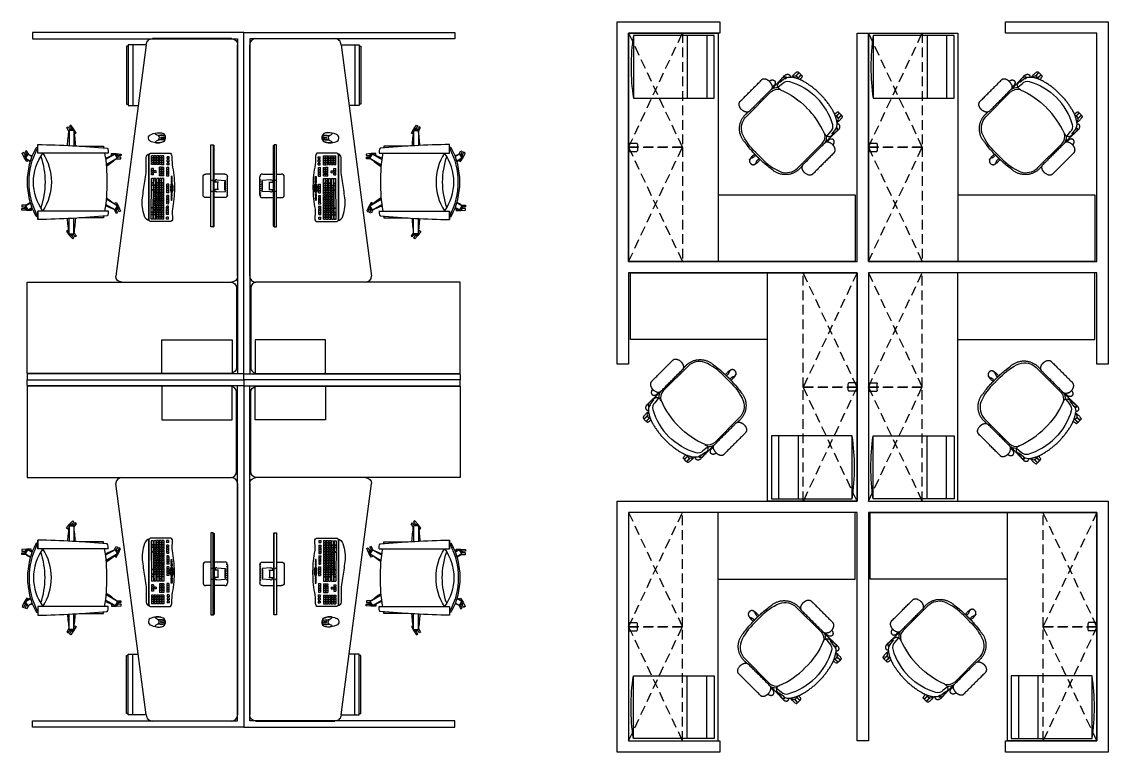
# Model space of a CAD drawing. Header units: millimetres. Extents: x 3122 to 31499, y 2297 to 20525.
# Drawn here: x 24354 to 31489, y 12584 to 17384 of the extents above; entities that cross this region are included whole.
import ezdxf

# ---------------------------------------------------------------- set-up
doc = ezdxf.new("R2010")
doc.units = ezdxf.units.MM
doc.linetypes.add('HIDDEN', pattern=[9.525, 6.35, -3.175])
doc.layers.add('dwgmodels.com', color=250, linetype='Continuous')

# ---------------------------------------------------------------- blocks, each defined once
blk = doc.blocks.new('Dell S2340T 23-Inch 10-point Multi-Touch Monitor')
at = {"color": 0}
for p, q in [((-77.3, -17.2), (-77.3, -88.7)), ((-40.1, -70.4), (-36, -14.3)), ((-29.2, -14.3), (-29.2, -17.2)), ((-28.6, -14.3), (-28.6, -16.6)), ((-24.6, -60.1), (-24.6, -82.1)), ((-24.6, -60.1), (-24, -60.1)), ((-24, -60.1), (-24, -88.7)), ((-24, -62.9), (24, -62.9)), ((24, -60.1), (24, -88.7)), ((24, -60.1), (24.6, -60.1)), ((24.6, -60.1), (24.6, -82.1)), ((28.6, -14.3), (28.6, -16.6)), ((29.2, -14.3), (29.2, -17.2)), ((40.1, -70.4), (36, -14.3)), ((77.3, -17.2), (77.3, -88.7)), ((-268.9, -94.4), (-264.1, -88.7)), ((-264.1, -88.7), (264.1, -88.7)), ((-77.3, -108.7), (-77.3, -143.1)), ((77.3, -108.7), (77.3, -143.1)), ((268.9, -94.4), (264.1, -88.7))]:
    blk.add_line(p, q, dxfattribs=at)
for points in [[(-60.1, 0), (60.1, 0)], [(-36, -14.3), (36, -14.3)], [(-29.2, -17.2), (29.2, -17.2)], [(-28.6, -16.6), (28.6, -16.6)], [(-268.9, -108.7), (268.9, -108.7), (268.9, -94.4), (-268.9, -94.4), (-268.9, -108.7)], [(-60.1, -160.2), (60.1, -160.2)]]:
    blk.add_lwpolyline(points, dxfattribs=at)
for points in [[(-40.1, -70.4, 0.263666), (-36.6, -80.4), (-33.6, -82.1), (-24.6, -82.1)], [(40.1, -70.4, -0.263666), (36.6, -80.4), (33.6, -82.1), (24.6, -82.1)]]:
    blk.add_lwpolyline(points, format="xyb", dxfattribs=at)
for centre, radius in [((-60.7, -3.8), 1.73), ((-46.4, -3.8), 1.73), ((-32.1, -3.8), 1.73), ((-17.8, -3.8), 1.73), ((-3.5, -3.8), 1.73), ((10.8, -3.8), 1.73), ((25.1, -3.8), 1.73), ((39.4, -3.8), 1.73), ((-35.8, -101.6), 1.14), ((35.8, -101.6), 1.14)]:
    blk.add_circle(centre, radius, dxfattribs=at)
for centre, start, end in [((-60.1, -17.2), 90, 180), ((60.1, -17.2), 0, 90), ((-60.1, -143.1), 180, 270), ((60.1, -143.1), 270, 0)]:
    blk.add_arc(centre, 17.2, start, end, dxfattribs=at)
blk = doc.blocks.new('keyboard_top')
at = {"color": 0, "lineweight": -2}
for points in [[(232.7, -75.8), (232.5, -26.1, 0.165941), (205.2, -17, -0.04592), (140.6, -11.5, 0.046884), (0, 0, 0.043941), (-135.1, -13.6, -0.081459), (-182.3, -12, 0.073722), (-205.6, -12.8, 0.278236), (-217.5, -23.3), (-217, -153.6, 0.414214), (-202, -168.5), (218.1, -167, 0.414214), (233, -151.9)], [(218.1, -167), (-202, -168.5, -0.198912), (-212.6, -164.1, 0.237087), (-180.8, -196.4, 0.110077), (-61.5, -209.4, 0.017919), (46.8, -193.4, -0.053396), (160.8, -184.8, 0.017301), (204.1, -184.6, 0.36209), (228, -163.1, -0.184401), (218.1, -167)]]:
    blk.add_lwpolyline(points, format="xyb", close=True, dxfattribs=at)
for points in [[(-200.6, -38.1), (-188.6, -38.1)], [(-200.6, -38.1), (-200.5, -51.1)], [(-200.5, -51.1), (-188.5, -51.1)], [(-200.5, -70), (-188.5, -69.9)], [(-200.5, -70), (-200.4, -83)], [(-188.6, -38.1), (-188.5, -51.1)], [(-188.5, -69.9), (-188.4, -82.9)], [(-185.4, -69.9), (-185.3, -82.9)], [(-185.4, -69.9), (-173.4, -69.9)], [(-173.4, -69.9), (-173.3, -82.9)], [(-171.5, -38), (-171.4, -51)], [(-171.5, -38), (-159.5, -38)], [(-171.4, -51), (-159.4, -51)], [(-170.3, -69.8), (-170.2, -82.8)], [(-170.3, -69.8), (-158.3, -69.8)], [(-159.5, -38), (-159.4, -51)], [(-158.3, -69.8), (-158.2, -82.8)], [(-156.4, -38), (-144.4, -37.9)], [(-156.4, -38), (-156.3, -51)], [(-156.3, -51), (-144.3, -50.9)], [(-156.1, -69.8), (-144.1, -69.7)], [(-156.1, -69.8), (-156, -82.8)], [(-144.4, -37.9), (-144.3, -50.9)], [(-144.1, -69.7), (-144, -82.7)], [(-142.2, -37.9), (-130.2, -37.9)], [(-142.2, -37.9), (-142.1, -50.9)], [(-142.1, -50.9), (-130.1, -50.9)], [(-141, -69.7), (-140.9, -82.7)], [(-141, -69.7), (-129, -69.7)], [(-130.2, -37.9), (-130.1, -50.9)], [(-129, -69.7), (-128.9, -82.7)], [(-127.1, -37.9), (-115.1, -37.8)], [(-127.1, -37.9), (-127.1, -50.9)], [(-127.1, -50.9), (-115.1, -50.8)], [(-125.9, -69.7), (-113.9, -69.6)], [(-125.9, -69.7), (-125.9, -82.7)], [(-115.1, -37.8), (-115.1, -50.8)], [(-113.9, -69.6), (-113.9, -82.6)], [(-111.8, -69.6), (-99.8, -69.6)], [(-111.8, -69.6), (-111.8, -82.6)], [(-101.5, -37.8), (-89.5, -37.7)], [(-101.5, -37.8), (-101.4, -50.8)], [(-101.4, -50.8), (-89.4, -50.7)], [(-99.8, -69.6), (-99.8, -82.6)], [(-96.7, -69.6), (-84.7, -69.5)], [(-96.7, -69.6), (-96.7, -82.6)], [(-89.5, -37.7), (-89.4, -50.7)], [(-86.4, -37.7), (-86.3, -50.7)], [(-86.4, -37.7), (-74.4, -37.7)], [(-86.3, -50.7), (-74.3, -50.7)], [(-84.7, -69.5), (-84.7, -82.5)], [(-81.6, -69.5), (-81.6, -82.5)], [(-81.6, -69.5), (-69.6, -69.5)], [(-74.4, -37.7), (-74.3, -50.7)], [(-72.2, -37.7), (-60.2, -37.6)], [(-72.2, -37.7), (-72.1, -50.7)], [(-72.1, -50.7), (-60.1, -50.6)], [(-69.6, -69.5), (-69.6, -82.5)], [(-67.5, -69.5), (-55.5, -69.4)], [(-67.5, -69.5), (-67.5, -82.5)], [(-60.2, -37.6), (-60.1, -50.6)], [(-57.1, -37.6), (-57, -50.6)], [(-57.1, -37.6), (-45.1, -37.6)], [(-57, -50.6), (-45, -50.6)], [(-55.5, -69.4), (-55.5, -82.4)], [(-52.4, -69.4), (-52.4, -82.4)], [(-52.4, -69.4), (-40.4, -69.4)], [(-45.1, -37.6), (-45, -50.6)], [(-40.4, -69.4), (-40.4, -82.4)], [(-37.3, -69.4), (-25.3, -69.3)], [(-37.3, -69.4), (-37.3, -82.4)], [(-27.8, -37.5), (-27.7, -50.5)], [(-27.8, -37.5), (-15.8, -37.5)], [(-27.7, -50.5), (-15.7, -50.5)], [(-27.5, -18.5), (1, -18.5)], [(-26.4, -15.9), (1, -15.8)], [(-25.3, -69.3), (-25.3, -82.3)], [(-22.8, -69.3), (-10.8, -69.3)], [(-22.8, -69.3), (-22.8, -82.3)], [(-15.8, -37.5), (-15.7, -50.5)], [(-12.7, -37.5), (-0.7, -37.4)], [(-12.7, -37.5), (-12.6, -50.5)], [(-12.6, -50.5), (-0.6, -50.4)], [(-10.8, -69.3), (-10.8, -82.3)], [(-7.8, -69.2), (-7.7, -82.2)], [(-7.8, -69.2), (4.2, -69.2)], [(-0.7, -37.4), (-0.6, -50.4)], [(0.9, -7.4), (1, -15.8)], [(1, -18.5), (1, -25.4)], [(1.5, -37.4), (13.5, -37.4)], [(1.5, -37.4), (1.6, -50.4)], [(1.6, -50.4), (13.6, -50.4)], [(4.2, -69.2), (4.3, -82.2)], [(4.3, -7.4), (4.6, -15.7)], [(4.6, -15.7), (30.2, -15.7)], [(4.6, -18.5), (30.3, -18.4)], [(4.6, -18.5), (4.8, -25.4)], [(7.3, -69.2), (19.3, -69.1)], [(7.3, -69.2), (7.4, -82.2)], [(13.5, -37.4), (13.6, -50.4)], [(16.6, -37.3), (16.7, -50.3)], [(16.6, -37.3), (28.6, -37.3)], [(16.7, -50.3), (28.7, -50.3)], [(19.3, -69.1), (19.4, -82.1)], [(22.9, -69.1), (34.9, -69.1)], [(22.9, -69.1), (22.9, -82.1)], [(28.6, -37.3), (28.7, -50.3)], [(34.9, -69.1), (34.9, -82.1)], [(38, -69.1), (65.1, -69)], [(38, -69.1), (38, -82.1)], [(65.1, -69), (65.1, -82)], [(81.6, -37.1), (81.6, -50.1)], [(81.6, -37.1), (93.6, -37.1)], [(81.6, -50.1), (93.6, -50.1)], [(83, -68.9), (83.1, -81.9)], [(83, -68.9), (95, -68.9)], [(93.6, -37.1), (93.6, -50.1)], [(95, -68.9), (95.1, -81.9)], [(96.6, -37), (96.7, -50)], [(96.6, -37), (108.6, -37)], [(96.7, -50), (108.7, -50)], [(98.1, -68.9), (110.1, -68.8)], [(98.1, -68.9), (98.1, -81.9)], [(108.6, -37), (108.7, -50)], [(110.1, -68.8), (110.1, -81.8)], [(110.8, -37), (122.8, -37)], [(110.8, -37), (110.9, -50)], [(110.9, -50), (122.9, -50)], [(112.3, -68.8), (124.3, -68.8)], [(112.3, -68.8), (112.3, -81.8)], [(122.8, -37), (122.9, -50)], [(124.3, -68.8), (124.3, -81.8)], [(125.9, -36.9), (126, -49.9)], [(125.9, -36.9), (137.9, -36.9)], [(126, -49.9), (138, -49.9)], [(127.4, -68.8), (139.4, -68.7)], [(127.4, -68.8), (127.4, -81.8)], [(137.9, -36.9), (138, -49.9)], [(139.4, -68.7), (139.4, -81.7)], [(155.8, -34.6), (155.8, -47.6)], [(155.8, -34.6), (167.8, -34.6)], [(155.8, -47.6), (167.8, -47.6)], [(156.9, -68.6), (156.9, -81.6)], [(156.9, -68.6), (168.9, -68.6)], [(167.8, -34.6), (167.8, -47.6)], [(168.9, -68.6), (168.9, -81.6)], [(172, -68.6), (184, -68.5)], [(172, -68.6), (172, -81.6)], [(176.3, -34), (188.3, -33.9)], [(176.3, -34), (176.3, -47)], [(176.3, -47), (188.3, -46.9)], [(184, -68.5), (184, -81.5)], [(187.1, -68.5), (187.1, -81.5)], [(187.1, -68.5), (199.1, -68.5)], [(188.3, -33.9), (188.3, -46.9)], [(197.2, -33.9), (197.2, -46.9)], [(197.2, -33.9), (209.2, -33.9)], [(197.2, -46.9), (209.2, -46.9)], [(199.1, -68.5), (199.1, -81.5)], [(202.2, -68.5), (214.2, -68.4)], [(202.2, -68.5), (202.2, -81.5)], [(209.2, -33.9), (209.2, -46.9)], [(214.2, -68.4), (214.2, -81.4)], [(-200.4, -83), (-188.4, -82.9)], [(-200.4, -86.5), (-188.4, -86.5)], [(-200.4, -86.5), (-200.3, -99.5)], [(-200.3, -99.5), (-188.3, -99.5)], [(-200.3, -103.9), (-188.3, -103.9)], [(-200.3, -103.9), (-200.3, -116.9)], [(-200.3, -116.9), (-188.3, -116.9)], [(-200.3, -121.9), (-173.2, -121.8)], [(-200.3, -121.9), (-200.2, -134.9)], [(-200.2, -134.9), (-173.1, -134.8)], [(-200.2, -139.1), (-173.1, -139)], [(-200.2, -139.1), (-200.2, -152.1)], [(-188.4, -86.5), (-188.3, -99.5)], [(-188.3, -103.9), (-188.3, -116.9)], [(-185.3, -82.9), (-173.3, -82.9)], [(-185.3, -86.5), (-173.3, -86.4)], [(-185.3, -86.5), (-185.3, -99.5)], [(-185.3, -99.5), (-173.3, -99.4)], [(-185.2, -103.8), (-173.2, -103.8)], [(-185.2, -103.8), (-185.2, -116.8)], [(-185.2, -116.8), (-173.2, -116.8)], [(-173.3, -86.4), (-173.3, -99.4)], [(-173.2, -103.8), (-173.2, -116.8)], [(-173.2, -121.8), (-173.1, -134.8)], [(-173.1, -139), (-173.1, -152)], [(-170.2, -82.8), (-158.2, -82.8)], [(-170.2, -86.4), (-170.2, -99.4)], [(-170.2, -86.4), (-158.2, -86.4)], [(-170.2, -99.4), (-158.2, -99.4)], [(-170.2, -103.8), (-158.2, -103.7)], [(-170.2, -103.8), (-170.1, -116.8)], [(-170.1, -116.8), (-158.1, -116.7)], [(-170.1, -121.8), (-158.1, -121.7)], [(-170.1, -121.8), (-170, -134.8)], [(-170, -134.8), (-158, -134.7)], [(-170, -139), (-158, -138.9)], [(-170, -139), (-170, -152)], [(-158.2, -86.4), (-158.2, -99.4)], [(-158.2, -103.7), (-158.1, -116.7)], [(-158.1, -121.7), (-158, -134.7)], [(-158, -138.9), (-158, -151.9)], [(-156, -82.8), (-144, -82.7)], [(-156, -86.3), (-144, -86.3)], [(-156, -86.3), (-156, -99.3)], [(-156, -99.3), (-144, -99.3)], [(-156, -103.7), (-144, -103.7)], [(-156, -103.7), (-155.9, -116.7)], [(-155.9, -116.7), (-143.9, -116.7)], [(-155.9, -121.7), (-143.9, -121.7)], [(-155.9, -121.7), (-155.8, -134.7)], [(-155.8, -134.7), (-143.8, -134.7)], [(-155.8, -138.9), (-128.7, -138.8)], [(-155.8, -138.9), (-155.8, -151.9)], [(-144, -86.3), (-144, -99.3)], [(-144, -103.7), (-143.9, -116.7)], [(-143.9, -121.7), (-143.8, -134.7)], [(-140.9, -82.7), (-128.9, -82.7)], [(-140.9, -86.3), (-128.9, -86.2)], [(-140.9, -86.3), (-140.9, -99.3)], [(-140.9, -99.3), (-128.9, -99.2)], [(-140.9, -103.7), (-128.9, -103.6)], [(-140.9, -103.7), (-140.8, -116.7)], [(-140.8, -116.7), (-128.8, -116.6)], [(-140.8, -121.7), (-128.8, -121.6)], [(-140.8, -121.7), (-140.8, -134.7)], [(-140.8, -134.7), (-128.8, -134.6)], [(-128.9, -86.2), (-128.9, -99.2)], [(-128.9, -103.6), (-128.8, -116.6)], [(-128.8, -121.6), (-128.8, -134.6)], [(-128.7, -138.8), (-128.7, -151.8)], [(-125.9, -82.7), (-113.9, -82.6)], [(-125.8, -86.2), (-125.8, -99.2)], [(-125.8, -86.2), (-113.8, -86.2)], [(-125.8, -99.2), (-113.8, -99.2)], [(-125.8, -103.6), (-113.8, -103.6)], [(-125.8, -103.6), (-125.7, -116.6)], [(-125.7, -116.6), (-113.7, -116.6)], [(-125.7, -121.6), (-125.7, -134.6)], [(-125.7, -121.6), (-113.7, -121.6)], [(-125.7, -134.6), (-113.7, -134.6)], [(-125.6, -138.8), (-10.6, -138.4)], [(-125.6, -138.8), (-125.6, -151.8)], [(-113.8, -86.2), (-113.8, -99.2)], [(-113.8, -103.6), (-113.7, -116.6)], [(-113.7, -121.6), (-113.7, -134.6)], [(-111.8, -82.6), (-99.8, -82.6)], [(-111.8, -86.2), (-99.8, -86.1)], [(-111.8, -86.2), (-111.7, -99.2)], [(-111.7, -99.2), (-99.7, -99.1)], [(-111.7, -103.6), (-99.7, -103.5)], [(-111.7, -103.6), (-111.6, -116.6)], [(-111.6, -116.6), (-99.6, -116.5)], [(-111.6, -121.6), (-99.6, -121.5)], [(-111.6, -121.6), (-111.6, -134.6)], [(-111.6, -134.6), (-99.6, -134.5)], [(-99.8, -86.1), (-99.7, -99.1)], [(-99.7, -103.5), (-99.6, -116.5)], [(-99.6, -121.5), (-99.6, -134.5)], [(-96.7, -82.6), (-84.7, -82.5)], [(-96.7, -86.1), (-96.6, -99.1)], [(-96.7, -86.1), (-84.7, -86.1)], [(-96.6, -99.1), (-84.6, -99.1)], [(-96.6, -103.5), (-84.6, -103.5)], [(-96.6, -103.5), (-96.6, -116.5)], [(-96.6, -116.5), (-84.6, -116.5)], [(-96.5, -121.5), (-84.5, -121.5)], [(-96.5, -121.5), (-96.5, -134.5)], [(-96.5, -134.5), (-84.5, -134.5)], [(-84.7, -86.1), (-84.6, -99.1)], [(-84.6, -103.5), (-84.6, -116.5)], [(-84.5, -121.5), (-84.5, -134.5)], [(-81.6, -82.5), (-69.6, -82.5)], [(-81.6, -86.1), (-69.6, -86)], [(-81.6, -86.1), (-81.5, -99.1)], [(-81.5, -99.1), (-69.5, -99)], [(-81.5, -103.5), (-69.5, -103.4)], [(-81.5, -103.5), (-81.5, -116.5)], [(-81.5, -116.5), (-69.5, -116.4)], [(-81.4, -121.5), (-69.4, -121.4)], [(-81.4, -121.5), (-81.4, -134.5)], [(-81.4, -134.5), (-69.4, -134.4)], [(-69.6, -86), (-69.5, -99)], [(-69.5, -103.4), (-69.5, -116.4)], [(-69.4, -121.4), (-69.4, -134.4)], [(-67.5, -82.5), (-55.5, -82.4)], [(-67.5, -86), (-55.5, -86)], [(-67.5, -86), (-67.4, -99)], [(-67.4, -99), (-55.4, -99)], [(-67.4, -103.4), (-55.4, -103.4)], [(-67.4, -103.4), (-67.3, -116.4)], [(-67.3, -116.4), (-55.3, -116.4)], [(-67.3, -121.4), (-55.3, -121.4)], [(-67.3, -121.4), (-67.3, -134.4)], [(-67.3, -134.4), (-55.3, -134.4)], [(-55.5, -86), (-55.4, -99)], [(-55.4, -103.4), (-55.3, -116.4)], [(-55.3, -121.4), (-55.3, -134.4)], [(-52.4, -82.4), (-40.4, -82.4)], [(-52.4, -86), (-40.4, -85.9)], [(-52.4, -86), (-52.3, -99)], [(-52.3, -99), (-40.3, -98.9)], [(-52.3, -103.4), (-40.3, -103.3)], [(-52.3, -103.4), (-52.3, -116.4)], [(-52.3, -116.4), (-40.3, -116.3)], [(-52.2, -121.4), (-40.2, -121.3)], [(-52.2, -121.4), (-52.2, -134.4)], [(-52.2, -134.4), (-40.2, -134.3)], [(-40.4, -85.9), (-40.3, -98.9)], [(-40.3, -103.3), (-40.3, -116.3)], [(-40.2, -121.3), (-40.2, -134.3)], [(-37.3, -82.4), (-25.3, -82.3)], [(-37.3, -85.9), (-37.2, -98.9)], [(-37.3, -85.9), (-25.3, -85.9)], [(-37.2, -98.9), (-25.2, -98.9)], [(-37.2, -103.3), (-25.2, -103.3)], [(-37.2, -103.3), (-37.2, -116.3)], [(-37.2, -116.3), (-25.2, -116.3)], [(-37.2, -121.3), (-37.1, -134.3)], [(-37.2, -121.3), (-25.2, -121.3)], [(-37.1, -134.3), (-25.1, -134.3)], [(-25.3, -85.9), (-25.2, -98.9)], [(-25.2, -103.3), (-25.2, -116.3)], [(-25.2, -121.3), (-25.1, -134.3)], [(-22.8, -82.3), (-10.8, -82.3)], [(-22.8, -85.9), (-10.8, -85.8)], [(-22.8, -85.9), (-22.7, -98.9)], [(-22.7, -98.9), (-10.7, -98.8)], [(-22.7, -103.2), (-10.7, -103.2)], [(-22.7, -103.2), (-22.7, -116.2)], [(-22.7, -116.2), (-10.7, -116.2)], [(-22.6, -121.2), (-10.6, -121.2)], [(-22.6, -121.2), (-22.6, -134.2)], [(-22.6, -134.2), (-10.6, -134.2)], [(-10.8, -85.8), (-10.7, -98.8)], [(-10.7, -103.2), (-10.7, -116.2)], [(-10.6, -121.2), (-10.6, -134.2)], [(-10.6, -138.4), (-10.5, -151.4)], [(-7.7, -82.2), (4.3, -82.2)], [(-7.7, -85.8), (-7.6, -98.8)], [(-7.7, -85.8), (4.3, -85.8)], [(-7.6, -98.8), (4.4, -98.8)], [(-7.6, -103.2), (4.4, -103.1)], [(-7.6, -103.2), (-7.6, -116.2)], [(-7.6, -116.2), (4.4, -116.1)], [(-7.6, -121.2), (4.4, -121.1)], [(-7.6, -121.2), (-7.5, -134.2)], [(-7.5, -134.2), (4.5, -134.1)], [(-7.5, -138.4), (19.6, -138.3)], [(-7.5, -138.4), (-7.5, -151.4)], [(4.3, -85.8), (4.4, -98.8)], [(4.4, -103.1), (4.4, -116.1)], [(4.4, -121.1), (4.5, -134.1)], [(7.4, -82.2), (19.4, -82.1)], [(7.4, -85.7), (7.4, -98.7)], [(7.4, -85.7), (19.4, -85.7)], [(7.4, -98.7), (19.4, -98.7)], [(7.5, -103.1), (19.5, -103.1)], [(7.5, -103.1), (7.5, -116.1)], [(7.5, -116.1), (19.5, -116.1)], [(7.5, -121.1), (7.6, -134.1)], [(7.5, -121.1), (19.5, -121.1)], [(7.6, -134.1), (19.6, -134.1)], [(19.4, -85.7), (19.4, -98.7)], [(19.5, -103.1), (19.5, -116.1)], [(19.5, -121.1), (19.6, -134.1)], [(19.6, -138.3), (19.6, -151.3)], [(22.9, -82.1), (34.9, -82.1)], [(22.9, -85.7), (34.9, -85.6)], [(22.9, -85.7), (23, -98.7)], [(23, -98.7), (35, -98.6)], [(23, -103.1), (35, -103)], [(23, -103.1), (23.1, -116.1)], [(23.1, -116.1), (35.1, -116)], [(23.1, -121.1), (65.3, -120.9)], [(23.1, -121.1), (23.1, -134.1)], [(23.1, -134.1), (65.3, -133.9)], [(23.1, -138.3), (35.1, -138.2)], [(23.1, -138.3), (23.2, -151.3)], [(34.9, -85.6), (35, -98.6)], [(35, -103), (35.1, -116)], [(35.1, -138.2), (35.2, -151.2)], [(38, -82.1), (65.1, -82)], [(38, -85.6), (38.1, -98.6)], [(38, -85.6), (50, -85.6)], [(38.1, -98.6), (50.1, -98.6)], [(38.1, -103), (65.2, -102.9)], [(38.1, -103), (38.1, -116)], [(38.1, -116), (65.2, -115.9)], [(38.2, -138.2), (65.3, -138.1)], [(38.2, -138.2), (38.3, -151.2)], [(50, -85.6), (50.1, -98.6)], [(53.1, -85.6), (65.1, -85.5)], [(53.1, -85.6), (53.2, -98.6)], [(53.2, -98.6), (65.2, -98.5)], [(65.1, -85.5), (65.2, -98.5)], [(65.2, -102.9), (65.2, -115.9)], [(65.3, -120.9), (65.3, -133.9)], [(65.3, -138.1), (65.4, -151.1)], [(83.1, -81.9), (95.1, -81.9)], [(83.1, -85), (83.2, -98)], [(83.1, -85), (95.1, -85)], [(83.2, -98), (95.2, -98)], [(89.3, -138.1), (101.3, -138)], [(89.3, -138.1), (89.3, -151.1)], [(95.1, -85), (95.2, -98)], [(98.1, -81.9), (110.1, -81.8)], [(98.2, -85), (110.2, -84.9)], [(98.2, -85), (98.2, -98)], [(98.2, -98), (110.2, -97.9)], [(101.3, -138), (101.3, -151)], [(104.3, -120.6), (104.4, -133.6)], [(104.3, -120.6), (116.3, -120.6)], [(104.4, -133.6), (116.4, -133.6)], [(104.4, -138), (116.4, -138)], [(104.4, -138), (104.4, -151)], [(110.2, -84.9), (110.2, -97.9)], [(112.3, -81.8), (124.3, -81.8)], [(112.4, -84.9), (124.4, -84.9)], [(112.4, -84.9), (112.4, -97.9)], [(112.4, -97.9), (124.4, -97.9)], [(116.3, -120.6), (116.4, -133.6)], [(116.4, -138), (116.4, -151)], [(118.9, -138), (130.9, -137.9)], [(118.9, -138), (118.9, -151)], [(124.4, -84.9), (124.4, -97.9)], [(127.4, -81.8), (139.4, -81.7)], [(127.5, -84.9), (139.5, -84.8)], [(127.5, -84.9), (127.5, -97.9)], [(127.5, -97.9), (139.5, -97.8)], [(130.9, -137.9), (130.9, -150.9)], [(139.5, -84.8), (139.5, -97.8)], [(156.9, -81.6), (168.9, -81.6)], [(156.9, -85.2), (157, -98.2)], [(156.9, -85.2), (168.9, -85.2)], [(157, -98.2), (169, -98.2)], [(157, -102.6), (169, -102.5)], [(157, -102.6), (157, -115.6)], [(157, -115.6), (169, -115.5)], [(157.1, -120.6), (169.1, -120.5)], [(157.1, -120.6), (157.1, -133.6)], [(157.1, -133.6), (169.1, -133.5)], [(157.1, -137.8), (169.1, -137.7)], [(157.1, -137.8), (157.2, -150.8)], [(168.9, -85.2), (169, -98.2)], [(169, -102.5), (169, -115.5)], [(169.1, -120.5), (169.1, -133.5)], [(169.1, -137.7), (169.2, -150.7)], [(172, -81.6), (184, -81.5)], [(172, -85.1), (184, -85.1)], [(172, -85.1), (172.1, -98.1)], [(172.1, -98.1), (184.1, -98.1)], [(172.1, -102.5), (184.1, -102.5)], [(172.1, -102.5), (172.2, -115.5)], [(172.2, -115.5), (184.2, -115.5)], [(172.2, -120.5), (184.2, -120.5)], [(172.2, -120.5), (172.2, -133.5)], [(172.2, -133.5), (184.2, -133.5)], [(172.2, -137.7), (184.2, -137.7)], [(172.2, -137.7), (172.3, -150.7)], [(184, -85.1), (184.1, -98.1)], [(184.1, -102.5), (184.2, -115.5)], [(184.2, -120.5), (184.2, -133.5)], [(184.2, -137.7), (184.3, -150.7)], [(187.1, -81.5), (199.1, -81.5)], [(187.1, -85.1), (199.1, -85)], [(187.1, -85.1), (187.2, -98.1)], [(187.2, -98.1), (199.2, -98)], [(187.2, -102.5), (199.2, -102.4)], [(187.2, -102.5), (187.2, -115.5)], [(187.2, -115.5), (199.2, -115.4)], [(187.3, -120.5), (199.3, -120.4)], [(187.3, -120.5), (187.3, -133.5)], [(187.3, -133.5), (199.3, -133.4)], [(187.3, -137.7), (199.3, -137.6)], [(187.3, -137.7), (187.4, -150.7)], [(199.1, -85), (199.2, -98)], [(199.2, -102.4), (199.2, -115.4)], [(199.3, -120.4), (199.3, -133.4)], [(199.3, -137.6), (199.4, -150.6)], [(202.2, -81.5), (214.2, -81.4)], [(202.2, -85), (202.3, -98)], [(202.2, -85), (214.2, -85)], [(202.3, -98), (214.3, -98)], [(202.3, -102.4), (214.3, -102.4)], [(202.3, -102.4), (202.3, -115.4)], [(202.3, -115.4), (214.3, -115.4)], [(202.4, -120.4), (202.4, -133.4)], [(202.4, -120.4), (214.4, -120.4)], [(202.4, -133.4), (214.4, -133.4)], [(202.4, -137.6), (214.4, -137.6)], [(202.4, -137.6), (202.5, -150.6)], [(214.2, -85), (214.3, -98)], [(214.3, -102.4), (214.3, -115.4)], [(214.4, -120.4), (214.4, -133.4)], [(214.4, -137.6), (214.5, -150.6)], [(-200.2, -152.1), (-173.1, -152)], [(-170, -152), (-158, -151.9)], [(-155.8, -151.9), (-128.7, -151.8)], [(-125.6, -151.8), (-10.5, -151.4)], [(-7.5, -151.4), (19.6, -151.3)], [(23.2, -151.3), (35.2, -151.2)], [(38.3, -151.2), (65.4, -151.1)], [(89.3, -151.1), (101.3, -151)], [(104.4, -151), (116.4, -151)], [(118.9, -151), (130.9, -150.9)], [(157.2, -150.8), (169.2, -150.7)], [(172.3, -150.7), (184.3, -150.7)], [(187.4, -150.7), (199.4, -150.6)], [(202.5, -150.6), (214.5, -150.6)]]:
    blk.add_lwpolyline(points, dxfattribs=at)
for points in [[(1, -25.4, -0.037715), (-22.3, -23.7, -0.328345), (-27.5, -18.5)], [(-26.4, -15.9, -0.157731), (-21.7, -12.1, -0.08747), (0.9, -7.4, -0.08747)], [(4.3, -7.4, -0.086643), (26.8, -11.9, -0.237073), (30.2, -15.7)], [(30.3, -18.4, -0.11266), (29.2, -20.7, -0.188542), (24.3, -23.6, -0.031584), (4.8, -25.4, -0.031584)]]:
    blk.add_lwpolyline(points, format="xyb", dxfattribs=at)
for centre in [(-74, -18.4), (-64.3, -18.4), (-55, -18.4), (-45.6, -18.3), (-35.9, -18.3), (38.1, -18), (47.7, -18), (57.1, -18), (66.5, -17.9), (76.2, -17.9)]:
    blk.add_circle(centre, 3.55, dxfattribs=at)
blk = doc.blocks.new('A$C13DF2AF7')
at = {"color": 0}
for p, q in [((8.1, -1403.7), (8.1, 17.7)), ((8.1, 17.7), (48.1, 17.7)), ((48.1, 17.7), (48.1, -1402.3)), ((50.1, 17.7), (2289.3, 17.7)), ((2289.3, 17.7), (2289.3, -1368)), ((2249.3, -22.3), (50.1, -22.3)), ((50.1, -68.5), (50.1, -1403.7)), ((270.2, -58.5), (51.3, -58.5)), ((610.1, -28.5), (90.1, -28.5)), ((270.2, -519.3), (270.2, -58.5)), ((650.1, -781.9), (650.1, -61.9)), ((650.1, -1403.7), (650.1, -68.5)), ((690.1, -21.9), (2210.1, -21.9)), ((2249.3, -1368), (2249.3, -22.3)), ((2250.1, -61.9), (2250.1, -581.9)), ((50.1, -519.3), (270.2, -519.3)), ((2210.1, -621.9), (690.1, -821.9)), ((2210.1, -621.9), (2210.1, -741.2)), ((1810.1, -741.2), (1810.1, -674.5)), ((2210.1, -711.2), (1810.1, -711.2)), ((1810.1, -711.2), (1810.1, -711.2)), ((2210.1, -741.2), (1810.1, -741.2)), ((1820.1, -751.2), (1820.1, -741.2)), ((2200.1, -751.2), (1820.1, -751.2)), ((2210.1, -741.2), (2200.1, -741.2)), ((2200.1, -741.2), (2200.1, -751.2)), ((1102.7, -818.9), (1107.6, -809.6)), ((1126.6, -832.9), (1102.7, -818.9)), ((1107.6, -809.6), (1116.9, -814.4)), ((1117.2, -791), (1112.4, -800.3)), ((1112.4, -800.3), (1121.7, -805.1)), ((1116.9, -814.4), (1125.9, -819.1)), ((1145.9, -804.1), (1117.2, -791)), ((1121.7, -805.1), (1130.7, -809.8)), ((1124.3, -827.3), (1151.6, -811.6)), ((1124.3, -827.3), (1160, -889.2)), ((1173.2, -819.9), (1145.9, -804.1)), ((1151.6, -811.6), (1194.2, -885.4)), ((1162.8, -826.4), (1168.3, -829.3)), ((1168.3, -829.3), (1173.2, -819.9)), ((1463.9, -811.6), (1421.3, -885.4)), ((1491.2, -827.3), (1455.5, -889.2)), ((1460.2, -816.3), (1460.4, -788.7)), ((1460.4, -788.7), (1470.8, -788.2)), ((1463.9, -811.6), (1491.2, -827.3)), ((1470.8, -788.2), (1471.3, -798.7)), ((1471.3, -798.7), (1471.8, -808.8)), ((1491.8, -787.3), (1481.3, -787.7)), ((1481.3, -787.7), (1481.8, -798.2)), ((1481.8, -798.2), (1482.3, -808.3)), ((1483.9, -844.5), (1484.2, -850.7)), ((1484.2, -850.7), (1494.7, -850.2)), ((1494.8, -818.7), (1491.8, -787.3)), ((1494.7, -850.2), (1494.8, -818.7)), ((1071.5, -903.5), (1071.5, -1062.8)), ((1117.4, -872.6), (1117.4, -1334)), ((1498, -872.6), (1498, -1334)), ((1544, -1062.8), (1544, -903.5)), ((933.9, -1105.3), (940.7, -1097.3)), ((957, -1126.8), (933.9, -1105.3)), ((940.7, -1097.3), (948.7, -1104)), ((954.2, -1081.2), (947.4, -1089.2)), ((947.4, -1089.2), (955.5, -1096)), ((948.7, -1104), (956.5, -1110.5)), ((974.9, -1096.9), (954.2, -1081.2)), ((955.5, -1096), (963.2, -1102.5)), ((982.1, -1145.9), (957, -1126.8)), ((968.1, -1129.3), (968.1, -1097.8)), ((968.1, -1097.8), (1069.5, -1097.8)), ((968.1, -1129.3), (1067.9, -1129.3)), ((980.6, -1130.9), (980.8, -1131.1)), ((980.8, -1131.1), (988.9, -1137.8)), ((988.9, -1137.8), (982.1, -1145.9)), ((1647.3, -1097.8), (1546, -1097.8)), ((1647.3, -1129.3), (1547.6, -1129.3)), ((1623.6, -1092.1), (1629.3, -1083.3)), ((1628.8, -1095.5), (1623.6, -1092.1)), ((1629.3, -1083.3), (1656.7, -1098.9)), ((1641.4, -1130.1), (1665.4, -1143.8)), ((1647.3, -1097.8), (1647.3, -1129.3)), ((1662.2, -1129.3), (1653.6, -1123.8)), ((1656.7, -1098.9), (1682.3, -1117.2)), ((1667.8, -1120.4), (1659.3, -1115)), ((1671, -1134.9), (1662.2, -1129.3)), ((1665.4, -1143.8), (1671, -1134.9)), ((1676.7, -1126.1), (1667.8, -1120.4)), ((1682.3, -1117.2), (1676.7, -1126.1)), ((1117.4, -1334), (1061, -1334)), ((1061, -1334), (1117.4, -1334)), ((1498, -1334), (1554.5, -1334)), ((43.9, -1403.7), (8.1, -1403.7)), ((48.1, -1402.3), (43.9, -1403.7)), ((1120.8, -1376.9), (1120.6, -1408.4)), ((1120.6, -1408.4), (1123.6, -1439.8)), ((1131.3, -1376.4), (1120.8, -1376.9)), ((1124.3, -1399.8), (1140.3, -1372)), ((1151.6, -1415.5), (1124.3, -1399.8)), ((1131.5, -1382.6), (1131.3, -1376.4)), ((1133.7, -1428.8), (1133.2, -1418.7)), ((1144.1, -1428.4), (1143.7, -1418.2)), ((1151.6, -1415.5), (1170.8, -1382.2)), ((1155.2, -1410.7), (1155.1, -1438.4)), ((1447.1, -1397.8), (1442.3, -1407.1)), ((1442.3, -1407.1), (1469.6, -1423)), ((1463.9, -1415.5), (1444.7, -1382.2)), ((1452.6, -1400.6), (1447.1, -1397.8)), ((1491.2, -1399.8), (1463.9, -1415.5)), ((1469.6, -1423), (1498.3, -1436.1)), ((1491.2, -1399.8), (1475.2, -1372)), ((1493.8, -1421.9), (1484.8, -1417.3)), ((1488.9, -1394.2), (1512.7, -1408.1)), ((1498.6, -1412.6), (1489.6, -1408)), ((1503.1, -1426.8), (1493.8, -1421.9)), ((1498.3, -1436.1), (1503.1, -1426.8)), ((1507.9, -1417.5), (1498.6, -1412.6)), ((1512.7, -1408.1), (1507.9, -1417.5)), ((2269.3, -1368), (2249.3, -1368)), ((2289.3, -1368), (2269.3, -1368)), ((1123.6, -1439.8), (1134.1, -1439.3)), ((1134.1, -1439.3), (1133.7, -1428.8)), ((1144.6, -1438.9), (1144.1, -1428.4)), ((1155.1, -1438.4), (1144.6, -1438.9))]:
    blk.add_line(p, q, dxfattribs=at)
for points in [[(1601, -497.7, 0.241004), (1574.8, -507.1, 0.217003), (1572.9, -588.6, 0.752527), (1620.4, -590.8, 0.115399), (1632, -535.5, 0.099122), (1626.2, -509.5, 0.240483), (1601, -497.7)], [(1590.4, -498.2, 0.055019), (1585.5, -515.7, 0.050601), (1584.4, -532.5, -0.084687), (1583.5, -543.3, -0.175899), (1571.6, -560.8, -0.569307), (1566, -558.4, -0.064428), (1566.1, -535.1, -0.081238), (1574.8, -507.1, -0.150456), (1590.4, -498.2)], [(1609.9, -498.9, -0.141108), (1611.8, -533, 0.211379), (1613.9, -543.6, 0.412702), (1583.5, -543.3, 0.176997), (1586.1, -531.8, -0.141094), (1591.3, -498, -0.080592), (1601, -497.7, -0.075205), (1609.9, -498.7)], [(1611.4, -499.2, -0.071754), (1615, -521.1, -0.043169), (1614, -535.4, 0.269309), (1625.3, -563.9, 0.36617), (1629.6, -562.5, 0.160325), (1626.2, -509.5, 0.150096), (1611.5, -499.2)], [(1596.2, -522.1), (1597, -508.4, -0.837339), (1602.1, -509.5), (1601.3, -525.4, -1), (1596, -525.1)]]:
    blk.add_lwpolyline(points, format="xyb", close=True, dxfattribs=at)
blk.add_lwpolyline([(50.1, -1403.7), (650.1, -1403.7)], dxfattribs=at)
for centre, radius, start, end in [((90.1, -68.5), 40, 90, 180), ((610.1, -68.5), 40, 0, 90), ((690.1, -61.9), 40, 90, 180), ((2210.1, -61.9), 40, 0, 90), ((2210.1, -582), 40, 269.93648, 0.06352), ((690.1, -781.9), 40, 180, 270), ((2861.1, -106), 1880.6, 202.55222, 204.64307), ((1137.9, -819.4), 12.1, 30, 210), ((1137.9, -819.4), 5.25, 30, 210), ((-341.5, -1955.1), 1880.6, 34.70034, 37.44778), ((2957, -1955.1), 1880.6, 142.55222, 145.29966), ((-245.7, -106), 1880.6, 335.35693, 337.44778), ((1477.5, -819.4), 12.1, 330, 150), ((1477.5, -819.4), 5.25, 330, 150), ((7850.1, -1461), 6790.3, 175.07409, 178.92822), ((1307.7, -2077.9), 1197.9, 100.81732, 101.37406), ((1108, -916.4), 44.9, 77.83827, 121.00443), ((1307.7, -2077.9), 1197.9, 80.85977, 99.14023), ((1507.5, -916.4), 44.9, 58.99557, 102.16173), ((-5234.6, -1461), 6790.3, 1.07178, 4.92591), ((1307.7, -2077.9), 1197.9, 78.62594, 79.18268), ((968.1, -1113.5), 12.1, 90, 270), ((968.1, -1113.5), 5.25, 90, 270), ((1211.9, -2962.6), 1880.6, 94.32505, 97.44778), ((1211.9, 735.5), 1880.6, 262.55222, 265.59301), ((1403.6, -2962.6), 1880.6, 82.55222, 85.67495), ((1403.6, 735.5), 1880.6, 274.40699, 277.44778), ((1647.3, -1113.5), 12.1, 270, 90), ((1647.3, -1113.5), 5.25, 270, 90), ((1307.7, -1598.3), 353, 57.38219, 122.61781), ((1085.6, -1341.8), 5.33, 52.92711, 231.31092), ((1307.7, -920.6), 481.4, 242.06863, 297.93137), ((1307.7, -920.6), 470.9, 242.2928, 297.7072), ((1307.7, -1039.1), 323.7, 233.99118, 306.00882), ((1307.7, -1795.4), 508.8, 70.63888, 109.36112), ((1529.9, -1341.8), 5.33, 308.68908, 127.07289), ((2861.1, -2121), 1880.6, 156.48463, 157.44778), ((1137.9, -1407.6), 12.1, 150, 330), ((1137.9, -1407.6), 5.25, 150, 330), ((-341.5, -272), 1880.6, 322.55222, 323.76813), ((2957, -272), 1880.6, 216.23187, 217.44778), ((1477.5, -1407.6), 12.1, 210, 30), ((1477.5, -1407.6), 5.25, 210, 30), ((-245.7, -2121), 1880.6, 22.55222, 23.51537)]:
    blk.add_arc(centre, radius, start, end, dxfattribs=at)
for name, p in [('Dell S2340T 23-Inch 10-point Multi-Touch Monitor', (1282.6, -88.5)), ('keyboard_top', (1264.9, -437.2))]:
    blk.add_blockref(name, p, dxfattribs=at)
blk = doc.blocks.new('table corn')
at = {"linetype": 'Continuous'}
for p, q in [((0, 1500), (-587.5, 1500)), ((-587.5, 1500), (-587.5, 0)), ((0, 0), (0, 1500)), ((-1487.5, 437.5), (-1487.5, 0)), ((-587.5, 437.5), (-1487.5, 437.5)), ((-1487.5, 0), (-587.5, 0)), ((-587.5, 0), (0, 0))]:
    blk.add_line(p, q, dxfattribs=at)
at = {"linetype": 'HIDDEN', "ltscale": 10}
for p, q in [((0, 1500), (-353.125, 750)), ((0, 750), (-353.125, 1500)), ((-353.125, 750), (0, 750)), ((0, 750), (-353.125, 0)), ((0, 0), (-353.125, 750)), ((-353.125, 750), (-353.125, 0)), ((0, 750), (-353.125, 750))]:
    blk.add_line(p, q, dxfattribs=at)
at = {"color": 252, "ltscale": 10}
for p, q in [((-562.5, 1485), (-31.25, 1485)), ((-562.5, 1071.71875), (-562.5, 1485)), ((-513.28125, 1485), (-513.28125, 1071.71875)), ((-385.15625, 1485), (-385.15625, 1071.71875)), ((-31.25, 1485), (-31.25, 1071.71875)), ((-31.25, 1071.71875), (-562.5, 1071.71875)), ((-57.8125, 771.09375), (-57.8125, 728.90625)), ((0, 777.34375), (-54.6875, 777.34375)), ((0, 722.65625), (-54.6875, 722.65625)), ((0, 722.65625), (0, 777.34375))]:
    blk.add_line(p, q, dxfattribs=at)
at = {"linetype": 'HIDDEN', "ltscale": 10}
blk.add_lwpolyline([(-353.125, 1500), (-353.125, 750)], dxfattribs=at)
at = {"color": 252, "ltscale": 10, "extrusion": (0, 0, -1)}
for centre, major_axis, ratio, start_param, end_param in [((-1470.3125, 1278.75), (-1453.85805, 24.58106), 0.9919379019, 2.9810613831, 3.2685847463), ((-48.4375, 770.3125), (6.4558, 6.4558), 1, 3.9979394297, 4.7833374361), ((-48.4375, 729.6875), (-6.4558, 6.4558), 1, 4.6414405485, 5.4268385549)]:
    blk.add_ellipse(centre, major_axis=major_axis, ratio=ratio, start_param=start_param, end_param=end_param, dxfattribs=at)
blk = doc.blocks.new('fdss')
at = {"color": 0}
for p, q in [((426, 239.6), (195.8, 238.8)), ((469.7, 235.7), (480, 226.1)), ((480, 225.3), (479.2, 223)), ((484, 227.7), (520.5, 223.8)), ((482.4, 203.9), (480, 210.3)), ((617, 196), (645.9, 196)), ((618.3, 178.5), (645.9, 178.5)), ((646.7, 195.2), (646.7, 179.3)), ((482.4, -203.9), (480, -210.3)), ((617, -196), (645.9, -196)), ((618.3, -178.5), (645.9, -178.5)), ((646.7, -195.2), (646.7, -179.3)), ((426, -239.6), (195.8, -238.8)), ((469.7, -235.7), (480, -226.1)), ((480, -225.3), (479.2, -223)), ((484, -227.7), (520.5, -223.8))]:
    blk.add_line(p, q, dxfattribs=at)
for points in [[(505.4, 245.2), (520.5, 246.8), (545.9, 249.2), (551.4, 249.2)], [(565.7, 236.5), (553.8, 234.9), (511.8, 240.4)], [(33.1, 20.6), (33.9, 19.8), (36.3, 19), (37.1, 18.2), (37.1, 18.2), (38.7, 18.2)], [(38.7, 18.2), (41.1, 17.4), (43.4, 16.6), (45.8, 15.8), (47.4, 15.8), (49.8, 15.8), (53, 15.8), (55.3, 15.8), (56.9, 15.8), (60.1, 15.8), (62.7, 15.8)], [(75.2, -27.7), (75.2, 0), (75.2, 27.7)], [(33.1, -20.6), (33.9, -19.8), (36.3, -19), (37.1, -18.2), (37.1, -18.2), (38.7, -18.2)], [(38.7, -18.2), (41.1, -17.4), (43.4, -16.6), (45.8, -15.8), (47.4, -15.8), (49.8, -15.8), (53, -15.8), (55.3, -15.8), (56.9, -15.8), (60.1, -15.8), (62.7, -15.8)], [(505.4, -245.2), (520.5, -246.8), (545.9, -249.2), (551.4, -249.2)], [(565.7, -236.5), (553.8, -234.9), (511.8, -240.4)]]:
    blk.add_lwpolyline(points, dxfattribs=at)
at = {"color": 0, "extrusion": (0, 0, -1)}
for centre, major_axis, start_param, end_param in [((200.6, 127.7), (-79, 79), 5.969012, 7.027382), ((423.6, 173), (47, 47), -0.751727, 0.301996), ((424.4, 174.5), (54.1, 54.1), -0.544214, -0.156468), ((514.1, 219.8), (24.9, 24.9), 3.662908, 4.015109), ((484, 223.8), (3.3, 3.3), 4.243712, 5.205719), ((484, 229.3), (-1.47, 1.47), 3.927418, 5.578652), ((499.8, 223.8), (-12.9, 12.9), 5.819354, 6.506047), ((509.4, 207.1), (26.9, 26.9), -1.329065, -0.883773), ((521.3, 176.9), (-33.1, 33.1), 0.763307, 1.830683), ((549.9, 227.7), (14.8, 14.8), -0.735707, 0.161366), ((545.1, 180.1), (-39.3, 39.3), 0.935679, 1.762262), ((565.7, 238), (1.31, 1.31), 0.929037, 2.293349), ((563.3, 238), (-2.9, 2.9), 1.793197, 2.458506), ((445.1, 42), (-261.8, 261.8), 5.459154, 5.874691), ((-41.5, 3.1), (553.4, 90.8), -0.204201, 0.167634), ((193.5, -0.1), (-296.4, 296.4), 1.856147, 2.355859), ((597.5, 185.7), (15.6, 15.6), -0.947253, 1.474381), ((621.3, 197.6), (-1.12, 1.12), 2.396655, 3.926991), ((621.3, 176.9), (-1.12, 1.12), 0.785398, 2.315734), ((645.9, 195.2), (0.539, 0.539), -0.785398, 0.785398), ((645.9, 179.3), (-0.539, 0.539), 2.356195, 3.926991)]:
    blk.add_ellipse(centre, major_axis=major_axis, ratio=1, start_param=start_param, end_param=end_param, dxfattribs=at)
at = {"color": 0}
for centre, major_axis, start_param, end_param in [((445.1, -42), (261.8, 261.8), 2.317561, 2.733098), ((-41.5, -3.1), (-553.4, 90.8), 2.937392, 3.309227), ((193.5, 0.1), (296.4, 296.4), 4.99774, 5.497452), ((200.6, -127.7), (79, 79), 2.82742, 3.885789), ((423.6, -173), (-47, 47), 2.389866, 3.443588), ((514.1, -219.8), (-24.9, 24.9), 0.521315, 0.873517), ((521.3, -176.9), (33.1, 33.1), 3.9049, 4.972275), ((545.1, -180.1), (39.3, 39.3), 4.077272, 4.903855), ((597.5, -185.7), (15.6, 15.6), 3.765136, 6.18677), ((621.3, -176.9), (1.12, 1.12), 3.926991, 5.457327), ((621.3, -197.6), (1.12, 1.12), 5.538248, 7.068583), ((645.9, -179.3), (0.539, 0.539), 5.497787, 7.068583), ((645.9, -195.2), (-0.539, 0.539), 2.356195, 3.926991), ((424.4, -174.5), (-54.1, 54.1), 2.597378, 2.985125), ((484, -223.8), (-3.3, 3.3), 1.102119, 2.064126), ((484, -229.3), (1.47, 1.47), 0.785825, 2.437059), ((499.8, -223.8), (12.9, 12.9), 2.677762, 3.364454), ((509.4, -207.1), (-26.9, 26.9), 1.812527, 2.25782), ((549.9, -227.7), (-14.8, 14.8), 2.405886, 3.302959), ((565.7, -238), (-1.31, 1.31), 4.07063, 5.434941), ((563.3, -238), (2.9, 2.9), 4.93479, 5.600098)]:
    blk.add_ellipse(centre, major_axis=major_axis, ratio=1, start_param=start_param, end_param=end_param, dxfattribs=at)
for points, weights, knots in [([(436.3, 337.3), (338.4, 337.3), (240.5, 337.3), (234, 337.7), (228.2, 334.7), (216.7, 327.7), (212.4, 314.8), (203.7, 292.8), (212.4, 270.8), (216.7, 258), (228.2, 250.9), (234, 247.9), (240.5, 248.4)], [1, 1, 1, 0.962754439438, 1, 0.939418827348, 1, 0.934055427035, 1, 0.939418827348, 1, 0.962754439438, 1], [0, 0, 0, 1, 1, 1.54757, 1.54757, 2.247301, 2.247301, 2.977684, 2.977684, 3.677415, 3.677415, 4.224984, 4.224984, 4.224984]), ([(436.3, 337.3), (442.8, 337.7), (448.6, 334.7), (460.1, 327.7), (464.4, 314.8), (473.1, 292.8), (464.4, 270.8), (460.1, 258), (448.6, 250.9), (442.8, 247.9), (436.3, 248.4), (338.4, 248.4), (240.5, 248.4)], [1, 0.96275443944, 1, 0.939418827348, 1, 0.934055427035, 1, 0.939418827348, 1, 0.96275443944, 1, 1, 1], [0, 0, 0, 0.54757, 0.54757, 1.247301, 1.247301, 1.977684, 1.977684, 2.677415, 2.677415, 3.224984, 3.224984, 4.224984, 4.224984, 4.224984]), ([(468.5, 296.1), (480, 295.7), (488.7, 288.2), (492.5, 284.8), (494.2, 279.9), (496.3, 274), (494, 268.1), (487.9, 255.1), (473.6, 254), (462.7, 253.6), (451.9, 253.2)], [1, 0.943338632687, 1, 0.968267368414, 1, 0.9394851057, 1, 0.864198855487, 1, 1, 1], [0, 0, 0, 0.676489, 0.676489, 1.181677, 1.181677, 1.881021, 1.881021, 2.935502, 2.935502, 3.935502, 3.935502, 3.935502]), ([(227.2, 251.5), (219.1, 251.5), (210.9, 251.5), (155.8, 255), (114.7, 217.8), (73.7, 180.5), (71.7, 125.1), (63.3, 75.4), (62.9, 25), (62.6, 12.5), (62.2, 0), (62.6, -12.5), (62.9, -25), (63.3, -75.4), (71.7, -125.1), (73.7, -180.5), (114.7, -217.8), (155.8, -255), (210.9, -251.5), (219.1, -251.5), (227.2, -251.5)], [1, 1, 1, 0.920970329426, 1, 0.920970329426, 1, 0.996764637726, 1, 1, 1, 1, 1, 0.996764637726, 1, 0.920970329426, 1, 0.920970329426, 1, 1, 1], [0, 0, 0, 1, 1, 1.800466, 1.800466, 2.600931, 2.600931, 2.761856, 2.761856, 3.761856, 3.761856, 4.761856, 4.761856, 4.922781, 4.922781, 5.723247, 5.723247, 6.523712, 6.523712, 7.523712, 7.523712, 7.523712]), ([(447.1, 247.6), (506.4, 249.2), (565.7, 250.7), (576.9, 251.1), (585.5, 244), (591.2, 239.5), (591.9, 232.2), (592.1, 228.5), (590.4, 225.1), (588.5, 221.3), (585.1, 218.7)], [1, 1, 1, 0.935512434708, 1, 0.918468104225, 1, 0.965843473499, 1, 0.972653000165, 1], [0, 0, 0, 1, 1, 1.722179, 1.722179, 2.535393, 2.535393, 3.059628, 3.059628, 3.528435, 3.528435, 3.528435]), ([(591.3, 211.1), (618.9, 173.4), (629.5, 128), (645.4, 65), (645.4, 0), (645.4, -65), (629.5, -128), (618.9, -173.4), (591.3, -211.1)], [1, 0.979760898136, 1, 0.992391068779, 1, 0.992391068779, 1, 0.979760898136, 1], [0, 0, 0, 0.403066, 0.403066, 0.649944, 0.649944, 0.896822, 0.896822, 1.299888, 1.299888, 1.299888]), ([(591.5, 210.8), (617.6, 216.4), (643.4, 209.4), (645.9, 208.8), (645.9, 206.3), (645.9, 202.7), (645.9, 199.2), (645.9, 197.6), (644.3, 197.6), (630.2, 197.6), (616, 197.6)], [1, 0.974666881773, 1, 0.783317345499, 1, 1, 1, 0.707106807826, 1, 1, 1], [0, 0, 0, 0.451139, 0.451139, 1.792762, 1.792762, 2.792762, 2.792762, 4.363559, 4.363559, 5.363559, 5.363559, 5.363559]), ([(617.7, 176.9), (631, 176.9), (644.3, 176.9), (645, 176.9), (645.4, 176.5), (645.9, 176), (645.9, 175.3), (645.9, 171.8), (645.9, 168.2), (645.9, 165.7), (643.4, 165.1), (631.4, 161.3), (618.9, 161.3)], [1, 1, 1, 0.923879528314, 1, 0.923879528314, 1, 1, 1, 0.783317456604, 1, 0.992237440768, 1], [0, 0, 0, 1, 1, 1.785398, 1.785398, 2.570796, 2.570796, 3.570796, 3.570796, 4.912419, 4.912419, 5.161781, 5.161781, 5.161781]), ([(33.3, -20.5), (21.8, -27.3), (10.4, -20.3), (-0.9, -13.3), (0, 0), (-0.9, 13.3), (10.4, 20.3), (21.8, 27.3), (33.3, 20.5)], [1, 0.85579821339, 1, 0.85579821339, 1, 0.855798213391, 1, 0.855798213391, 1], [0, 0, 0, 1.087409, 1.087409, 2.174818, 2.174818, 3.262227, 3.262227, 4.349636, 4.349636, 4.349636]), ([(12.5, 21.4), (13, 23.1), (14.7, 23.5), (38.7, 29.1), (62.9, 25)], [1, 0.873023611703, 1, 0.980536821249, 1], [0, 0, 0, 1.018856, 1.018856, 1.414094, 1.414094, 1.414094]), ([(12.5, -21.4), (13, -23.1), (14.7, -23.5), (38.7, -29.1), (62.9, -25)], [1, 0.873023611717, 1, 0.980536821249, 1], [0, 0, 0, 1.018856, 1.018856, 1.414094, 1.414094, 1.414094]), ([(591.5, -210.8), (617.6, -216.4), (643.4, -209.4), (645.9, -208.8), (645.9, -206.3), (645.9, -202.7), (645.9, -199.2), (645.9, -197.6), (644.3, -197.6), (630.2, -197.6), (616, -197.6)], [1, 0.974666881774, 1, 0.7833173455, 1, 1, 1, 0.707106807832, 1, 1, 1], [0, 0, 0, 0.451139, 0.451139, 1.792762, 1.792762, 2.792762, 2.792762, 4.363559, 4.363559, 5.363559, 5.363559, 5.363559]), ([(617.7, -176.9), (631, -176.9), (644.3, -176.9), (645, -176.9), (645.4, -176.5), (645.9, -176), (645.9, -175.3), (645.9, -171.8), (645.9, -168.2), (645.9, -165.7), (643.4, -165.1), (631.4, -161.3), (618.9, -161.3)], [1, 1, 1, 0.923879528318, 1, 0.923879528318, 1, 1, 1, 0.783317456602, 1, 0.992237440768, 1], [0, 0, 0, 1, 1, 1.785398, 1.785398, 2.570796, 2.570796, 3.570796, 3.570796, 4.912419, 4.912419, 5.161781, 5.161781, 5.161781]), ([(464.4, -270.8), (460.1, -258), (448.6, -250.9), (442.8, -247.9), (436.3, -248.4), (338.4, -248.4), (240.5, -248.4), (234, -247.9), (228.2, -250.9), (216.7, -258), (212.4, -270.8), (203.7, -292.8), (212.4, -314.8), (216.7, -327.7), (228.2, -334.7), (234, -337.7), (240.5, -337.3), (338.4, -337.3), (436.3, -337.3)], [1, 0.939418827349, 1, 0.96275443944, 1, 1, 1, 0.962754439438, 1, 0.939418827349, 1, 0.934055427035, 1, 0.939418827348, 1, 0.962754439438, 1, 1, 1], [0, 0, 0, 0.699731, 0.699731, 1.247301, 1.247301, 2.247301, 2.247301, 2.794871, 2.794871, 3.494602, 3.494602, 4.224984, 4.224984, 4.924715, 4.924715, 5.472285, 5.472285, 6.472285, 6.472285, 6.472285]), ([(464.4, -270.8), (473.1, -292.8), (464.4, -314.8), (460.1, -327.7), (448.6, -334.7), (442.8, -337.7), (436.3, -337.3)], [1, 0.934055427035, 1, 0.939418827348, 1, 0.96275443944, 1], [0, 0, 0, 0.730383, 0.730383, 1.430114, 1.430114, 1.977684, 1.977684, 1.977684]), ([(447.1, -247.6), (506.4, -249.2), (565.7, -250.7), (576.9, -251.1), (585.5, -244), (591.2, -239.5), (591.9, -232.2), (592.1, -228.5), (590.4, -225.1), (588.5, -221.3), (585.1, -218.7)], [1, 1, 1, 0.935512434708, 1, 0.918468104224, 1, 0.965843473499, 1, 0.972653000166, 1], [0, 0, 0, 1, 1, 1.722179, 1.722179, 2.535393, 2.535393, 3.059628, 3.059628, 3.528435, 3.528435, 3.528435]), ([(468.5, -296.1), (480, -295.7), (488.7, -288.2), (492.5, -284.8), (494.2, -279.9), (496.3, -274), (494, -268.1), (487.9, -255.1), (473.6, -254), (462.7, -253.6), (451.9, -253.2)], [1, 0.943338632687, 1, 0.968267368413, 1, 0.9394851057, 1, 0.864198855486, 1, 1, 1], [0, 0, 0, 0.676489, 0.676489, 1.181677, 1.181677, 1.881021, 1.881021, 2.935502, 2.935502, 3.935502, 3.935502, 3.935502])]:
    blk.add_rational_spline(points, weights, degree=2, knots=knots, dxfattribs=at)

msp = doc.modelspace()

# ---------------------------------------------------------------- linework, layer by layer
at = {"layer": 'dwgmodels.com'}
msp.add_lwpolyline([(28939.4, 17383.8), (28939.4, 17308.8), (28339.4, 17308.8), (28339.4, 15808.8), (29839.4, 15808.8), (29839.4, 17308.8), (29914.4, 17308.8), (29914.4, 15808.8), (31414.4, 15808.8), (31414.4, 17308.8), (30814.4, 17308.8), (30814.4, 17383.8), (31489.4, 17383.8), (31489.4, 15133.8), (31414.4, 15133.8), (31414.4, 15733.8), (29914.4, 15733.8), (29914.4, 14233.8), (31489.4, 14233.8), (31489.4, 12583.8), (30814.4, 12583.8), (30814.4, 12658.8), (31414.4, 12658.8), (31414.4, 14158.8), (29914.4, 14158.8), (29914.4, 12658.8), (29839.4, 12658.8), (29839.4, 14158.8), (28339.4, 14158.8), (28339.4, 12658.8), (28939.4, 12658.8), (28939.4, 12583.8), (28264.4, 12583.8), (28264.4, 14233.8), (29839.4, 14233.8), (29839.4, 15733.8), (28339.4, 15733.8), (28339.4, 15133.8), (28264.4, 15133.8), (28264.4, 17383.8), (28939.4, 17383.8)], close=True, dxfattribs=at)

# ---------------------------------------------------------------- block references
at = {"layer": 'dwgmodels.com', "xscale": -1}
for name, p, rotation in [('A$C13DF2AF7', (25794.2, 15022.8), 270), ('fdss', (29141, 16452.1), 225), ('fdss', (30716, 16452.1), 225), ('table corn', (29839.4, 15733.8), 180), ('fdss', (29037.7, 15090.6), 44.99999999999984), ('fdss', (30707.6, 15082.2), 134.9999999999999), ('A$C13DF2AF7', (25829.5, 15038.9), 90), ('table corn', (31414.4, 14158.8), 180), ('fdss', (29132.6, 13507.2), 134.9999999999999), ('fdss', (30612.7, 13515.6), 44.99999999999984)]:
    msp.add_blockref(name, p, dxfattribs=dict(at, rotation=rotation))
at = {"layer": 'dwgmodels.com'}
for name, p, rotation in [('A$C13DF2AF7', (25829.5, 15022.8), 89.99999999999999), ('table corn', (29914.4, 15733.8), 180), ('A$C13DF2AF7', (25794.2, 15038.9), 270), ('table corn', (28339.4, 14158.8), 180)]:
    msp.add_blockref(name, p, dxfattribs=dict(at, rotation=rotation))
at = {"layer": 'dwgmodels.com', "xscale": -1}
for p in [(28339.4, 15808.8), (29914.4, 15808.8)]:
    msp.add_blockref('table corn', p, dxfattribs=at)

doc.saveas('drawing.dxf')
